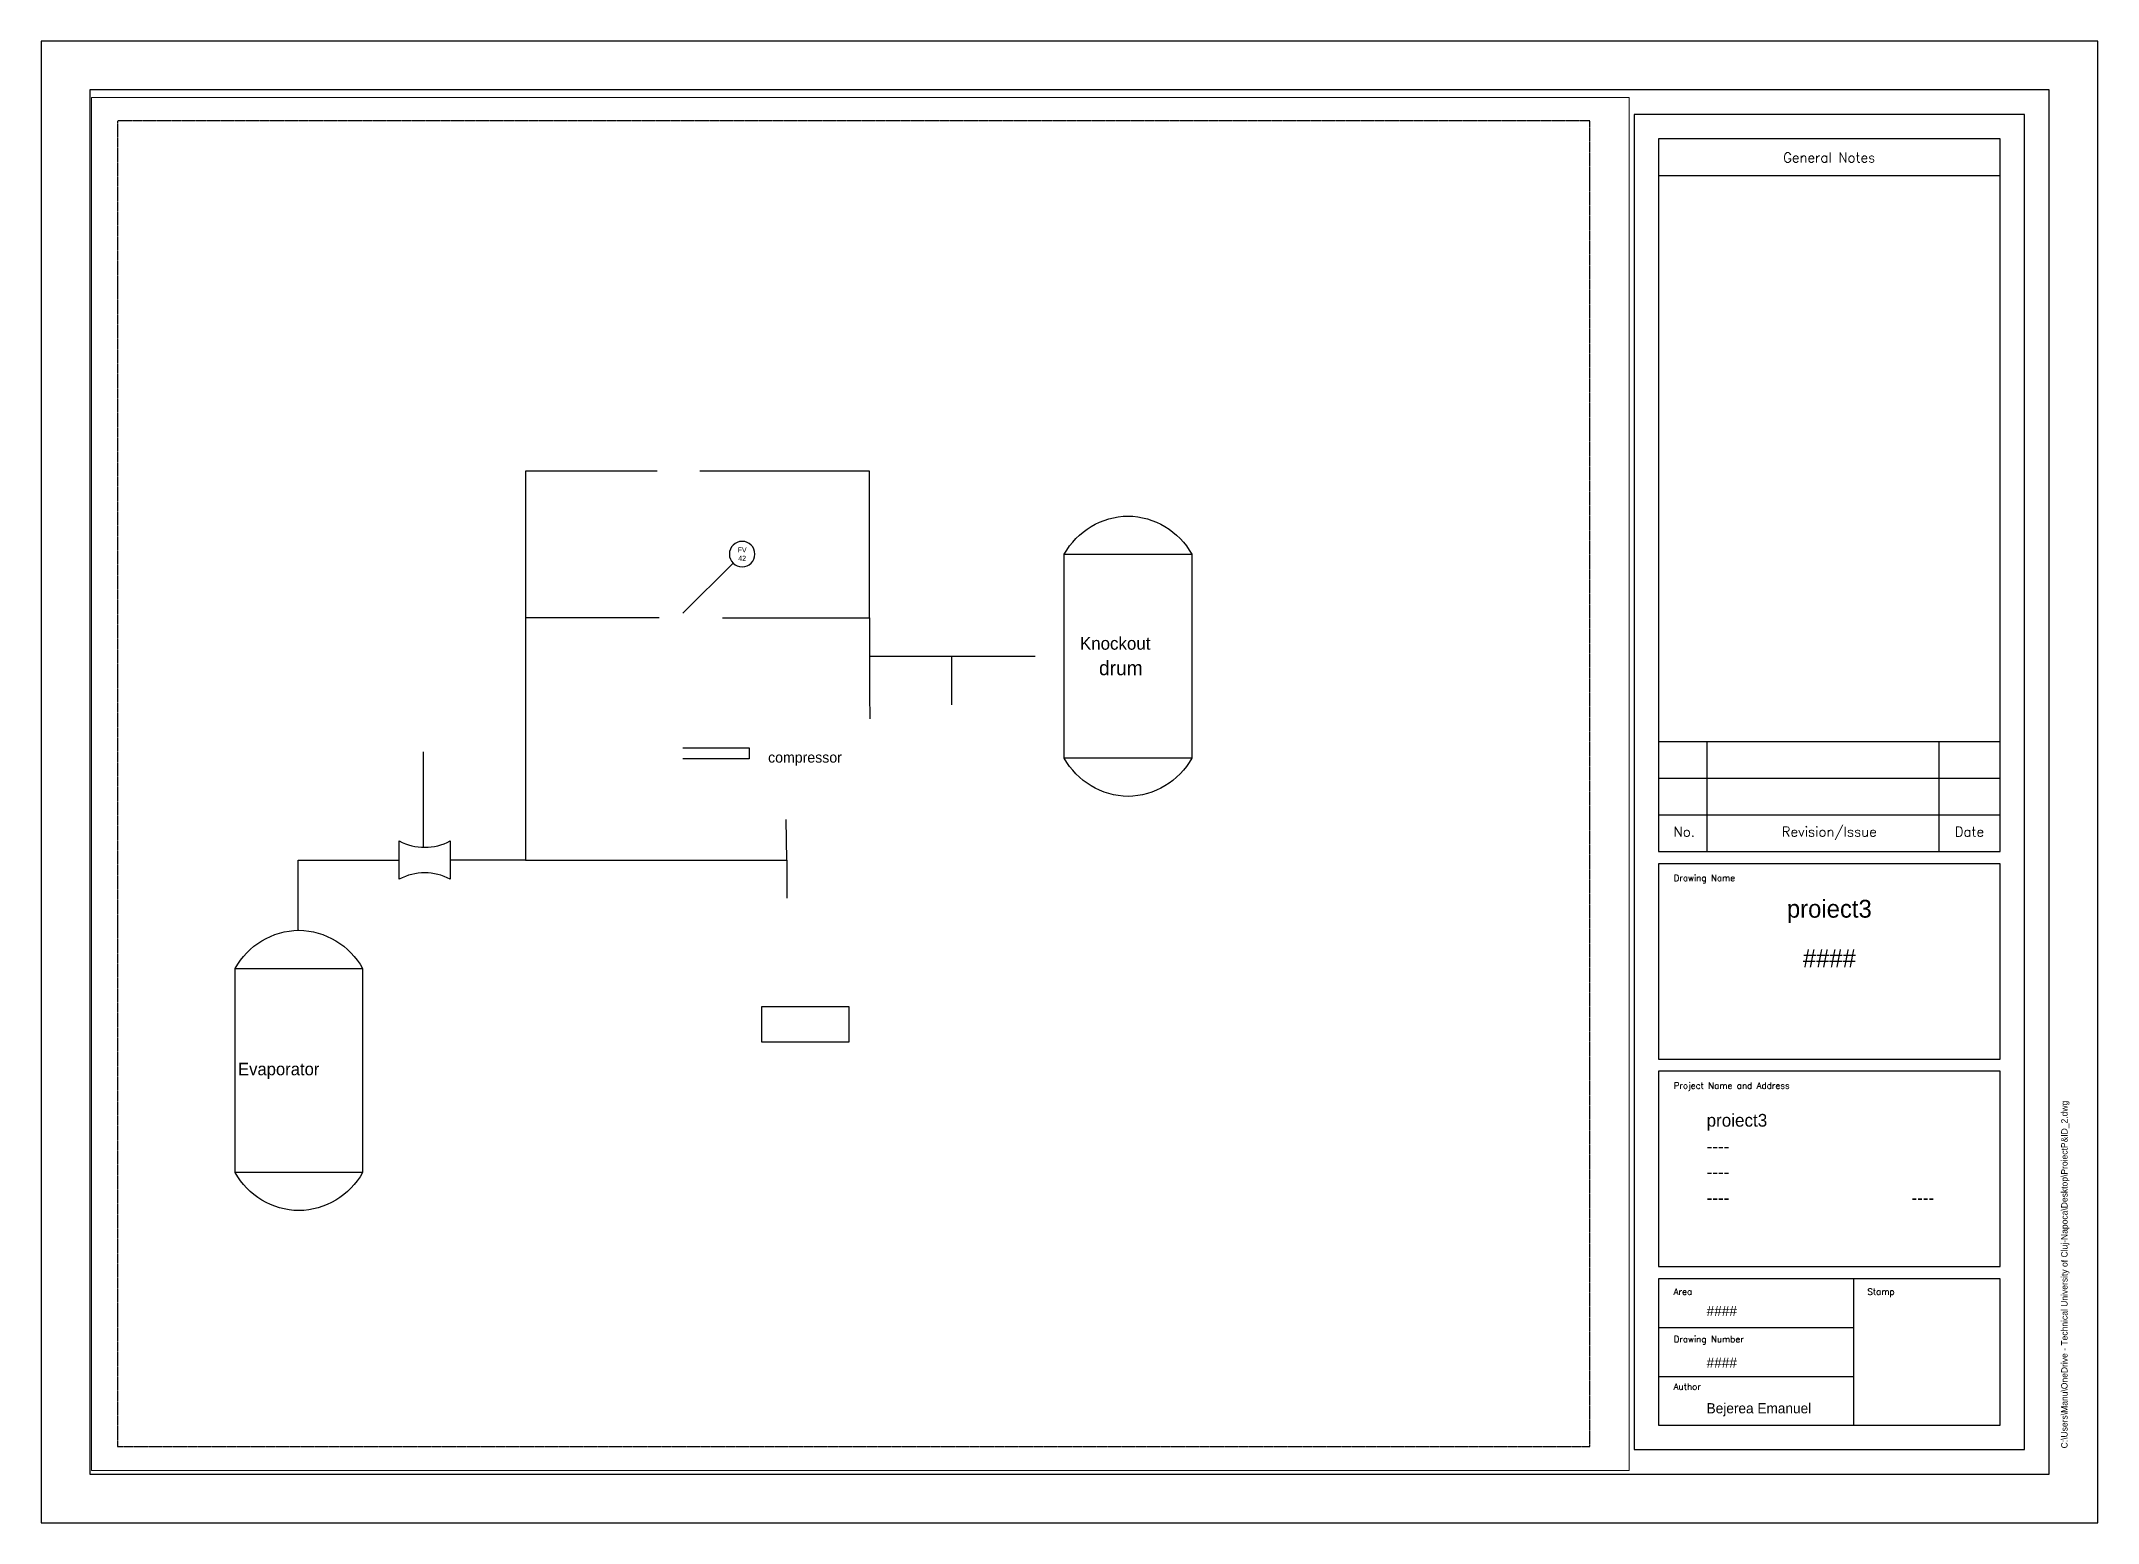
# Paper-space layout 'PID ISO A1 Title Block' of a CAD drawing. Header units: millimetres. Extents: x 0 to 807, y 0 to 581.
# The model-space entities are those that its viewports show. They can reach past a viewport. Long polylines and large blocks are cut down to what shows.
import ezdxf
from ezdxf.enums import TextEntityAlignment as Align

# ---------------------------------------------------------------- set-up
doc = ezdxf.new("R2010")
doc.units = ezdxf.units.MM
doc.linetypes.add('HIDDEN2', pattern=[0.1875, 0.125, -0.0625])
doc.layers.add('no plot', color=41, linetype='HIDDEN2', plot=False)
doc.layers.add('Text', color=7, linetype='Continuous')
doc.layers.add('Title Block', color=7, linetype='Continuous')
doc.styles.add('Roman', font='romans')
doc.dimstyles.new('ISO-25', dxfattribs={"dimtxt": 2.5, "dimasz": 2.5, "dimexe": 1.25, "dimexo": 0.625, "dimtad": 1, "dimtxsty": 'Standard', "dimcen": 2.5, "dimadec": 0, "dimazin": 0, "dimtfac": 1, "dimtmove": 0, "dimatfit": 3, "dimfxl": 1, "dimarcsym": 0})

# ---------------------------------------------------------------- blocks, each defined once
blk = doc.blocks.new('PID ISO A1 titleblock')
for p, q in [((806.83, 581.21), (0, 581.21)), ((0, 581.21), (0, 0)), ((806.83, 0), (806.83, 581.21)), ((787.68, 562.06), (19.15, 562.06)), ((19.15, 562.06), (19.15, 19.15)), ((787.68, 19.15), (787.68, 562.06)), ((778.1, 552.48), (624.89, 552.48)), ((624.89, 552.48), (624.89, 28.73)), ((778.1, 28.73), (778.1, 552.48)), ((768.52, 542.91), (634.46, 542.91)), ((634.46, 542.91), (634.46, 263.33)), ((768.52, 263.33), (768.52, 542.91)), ((634.46, 528.54), (768.52, 528.54)), ((634.46, 306.43), (768.52, 306.43)), ((653.61, 263.33), (653.61, 306.43)), ((744.58, 263.33), (744.58, 306.43)), ((634.46, 292.06), (768.52, 292.06)), ((634.46, 277.7), (768.52, 277.7)), ((634.46, 263.33), (768.52, 263.33)), ((768.52, 258.55), (634.46, 258.55)), ((634.46, 258.55), (634.46, 181.94)), ((768.52, 181.94), (768.52, 258.55)), ((634.46, 181.94), (768.52, 181.94)), ((768.52, 177.15), (634.46, 177.15)), ((634.46, 177.15), (634.46, 100.55)), ((768.52, 100.55), (768.52, 177.15)), ((634.46, 100.55), (768.52, 100.55)), ((768.52, 95.76), (634.46, 95.76)), ((634.46, 95.76), (634.46, 38.3)), ((711.07, 38.3), (711.07, 95.76)), ((768.52, 38.3), (768.52, 95.76)), ((634.46, 76.61), (711.07, 76.61)), ((634.46, 57.45), (711.07, 57.45)), ((634.46, 38.3), (768.52, 38.3)), ((624.89, 28.73), (778.1, 28.73)), ((19.15, 19.15), (787.68, 19.15)), ((0, 0), (806.83, 0))]:
    blk.add_line(p, q)
at = {"style": 'Roman'}
for s, height, p in [('General Notes', 3.8303, (701.43, 535.55)), ('No.', 3.83, (644.56, 271.13)), ('Revision/Issue', 3.8303, (701.43, 271.13)), ('Date', 3.83, (756.41, 271.13))]:
    blk.add_text(s, height=height, dxfattribs=at).set_placement(p, align=Align.MIDDLE_CENTER)
for s, height, p in [('Drawing Name', 2.4897, (640.42, 251.69)), ('Project Name and Address', 2.4897, (640.42, 170.3)), ('Area', 2.49, (640.42, 89.42)), ('Stamp', 2.49, (716.43, 89.42)), ('Drawing Number', 2.4897, (640.42, 70.82)), ('Author', 2.49, (640.42, 52.21))]:
    blk.add_text(s, height=height, dxfattribs=at).set_placement(p)
blk = doc.blocks.new('*U54')
at = {"color": 0, "linetype": 'ByBlock', "lineweight": -2}
for start, end in [(0, 180), (180, 0)]:
    blk.add_arc((0, 0), 0.25, start, end, dxfattribs=at)
blk.add_wipeout([(-0.12, 0.149), (0.125, 0.151), (0.125, 0.024), (-0.12, 0.024)], dxfattribs=at)
blk.add_wipeout([(-0.109, -0.024), (0.113, -0.024), (0.113, -0.155), (-0.109, -0.155)], dxfattribs=at)
for tag, p in [('#(TargetObject.Type)', (0, 0.083)), ('#(TargetObject.LoopNumber)', (0, -0.083))]:
    blk.add_attdef(tag, text='', height=0.1, dxfattribs=at).set_placement(p, align=Align.MIDDLE_CENTER)

msp = doc.modelspace()

# ---------------------------------------------------------------- linework, layer by layer
for p, q in [((211.63, 382.5), (185, 382.5)), ((295, 382.5), (228.37, 382.5)), ((295, 324.75), (295, 382.5)), ((371.37, 349.94), (421.37, 349.94)), ((371.37, 269.94), (371.37, 349.94)), ((371.37, 349.94), (421.37, 349.94)), ((421.37, 349.94), (421.37, 269.94)), ((237.25, 325), (295, 325)), ((295, 325), (295, 295)), ((295, 310), (360, 310)), ((327.2, 290.89), (327.2, 310)), ((295, 295), (295.06, 285.32)), ((221.68, 274.03), (247.71, 274.03)), ((247.71, 269.71), (221.68, 269.71)), ((247.71, 274.03), (247.71, 269.71)), ((421.37, 269.94), (371.37, 269.94)), ((119.94, 235), (120, 265)), ((160, 260), (160, 230)), ((262.5, 230), (262.27, 245.91)), ((70.84, 229.95), (98.33, 229.95)), ((92.5, 229.95), (110.49, 229.95)), ((160, 230), (130.49, 230)), ((160, 230), (262.5, 230)), ((262.5, 230), (262.5, 222.5)), ((262.5, 222.5), (262.5, 217.5)), ((262.5, 217.5), (262.5, 215)), ((46.1, 187.46), (96.1, 187.46)), ((46.1, 107.46), (46.1, 187.46)), ((46.1, 187.46), (96.1, 187.46)), ((96.1, 187.46), (96.1, 107.46)), ((96.1, 107.46), (46.1, 107.46))]:
    msp.add_line(p, q)
for points in [[(371.37, 349.94, -0.266962), (396.37, 364.94, -0.266962), (421.37, 349.94)], [(421.37, 269.94, -0.266962), (396.37, 254.94, -0.266962), (371.37, 269.94)], [(46.1, 187.46, -0.266962), (71.1, 202.46, -0.266962), (96.1, 187.46)], [(96.1, 107.46, -0.266962), (71.1, 92.46, -0.266962), (46.1, 107.46)]]:
    msp.add_lwpolyline(points, format="xyb")
msp.add_lwpolyline([(252.78, 172.53), (286.81, 172.53), (286.81, 158.54), (252.78, 158.54)], close=True)
at = {"layer": 'no plot'}
msp.add_lwpolyline([(0, 0), (577.5, 0), (577.5, 520), (0, 520)], close=True, dxfattribs=at)
at = {"layer": 'Text'}
for p, q in [((211.63, 382.5), (160, 382.5)), ((160, 382.5), (160, 325)), ((212.5, 325), (160, 325)), ((160, 325), (160, 260)), ((120, 265), (120, 272.42)), ((70.84, 202.45), (70.84, 229.95))]:
    msp.add_line(p, q, dxfattribs=at)
msp.add_lwpolyline([(110.49, 229.99), (110.49, 237.49, 0.25), (130.49, 237.49), (130.49, 222.49, 0.25), (110.49, 222.49), (110.49, 229.99)], format="xyb", dxfattribs=at)

# ---------------------------------------------------------------- texts
for s, height, p in [('Knockout', 4.963, (377.5, 312.5)), ('drum', 5.622, (385, 302.5)), ('compressor', 4.14, (255.19, 268.2)), ('Evaporator', 4.88, (47.24, 145.57))]:
    msp.add_text(s, height=height).set_placement(p)

# ---------------------------------------------------------------- next in the draw order: block references
at = {"layer": 'Text', "linetype": 'ByBlock', "xscale": 20, "yscale": 20, "zscale": 20}
msp.add_blockref('*U54', (245, 350), dxfattribs=at).add_auto_attribs({'#(TargetObject.Type)': 'FV', '#(TargetObject.LoopNumber)': '42'})

# ---------------------------------------------------------------- next in the draw order: leaders
at = {"layer": 'Text', "linetype": 'ByBlock', "has_arrowhead": 0}
msp.add_leader([(221.77, 326.77), (241.46, 346.46)], dimstyle='ISO-25', dxfattribs=at)

psp = doc.layouts.new('PID ISO A1 Title Block')

# ---------------------------------------------------------------- block references
psp.add_blockref('PID ISO A1 titleblock', (0, 0))

# ---------------------------------------------------------------- texts
at = {"insert": (792.43, 29.21), "char_height": 2.5, "attachment_point": 1, "rotation": 90}
psp.add_mtext('C:\\\\Users\\\\Manu\\\\OneDrive - Technical University of Cluj-Napoca\\\\Desktop\\\\ProiectP&ID_2.dwg', dxfattribs=at)
at = {"layer": 'Title Block'}
for s, insert, char_height, attachment_point in [('proiect3', (701.49, 244.39), 7, 2), ('proiect3', (653.34, 160.41), 5, 1), ('----', (653.34, 150.28), 5, 1), ('----', (653.34, 140.16), 5, 1), ('----', (653.34, 130.03), 5, 1), ('----', (733.69, 130.03), 5, 1), ('####', (653.34, 85.11), 4, 1), ('####', (653.34, 64.85), 4, 1), ('Bejerea Emanuel', (653.34, 46.96), 4, 1)]:
    psp.add_mtext(s, dxfattribs=dict(at, insert=insert, char_height=char_height, attachment_point=attachment_point))
at = {"layer": 'Title Block', "insert": (701.49, 224.96), "char_height": 7, "width": 88.204, "attachment_point": 2}
psp.add_mtext('####', dxfattribs=at)

# ---------------------------------------------------------------- viewports
at = {"layer": '0', "color": 5}
psp.add_viewport(center=(321.37, 289.84), size=(603.25, 538.6526), view_center_point=(291.37, 259.84), view_height=538.6526, dxfattribs=at)

doc.saveas('drawing.dxf')
